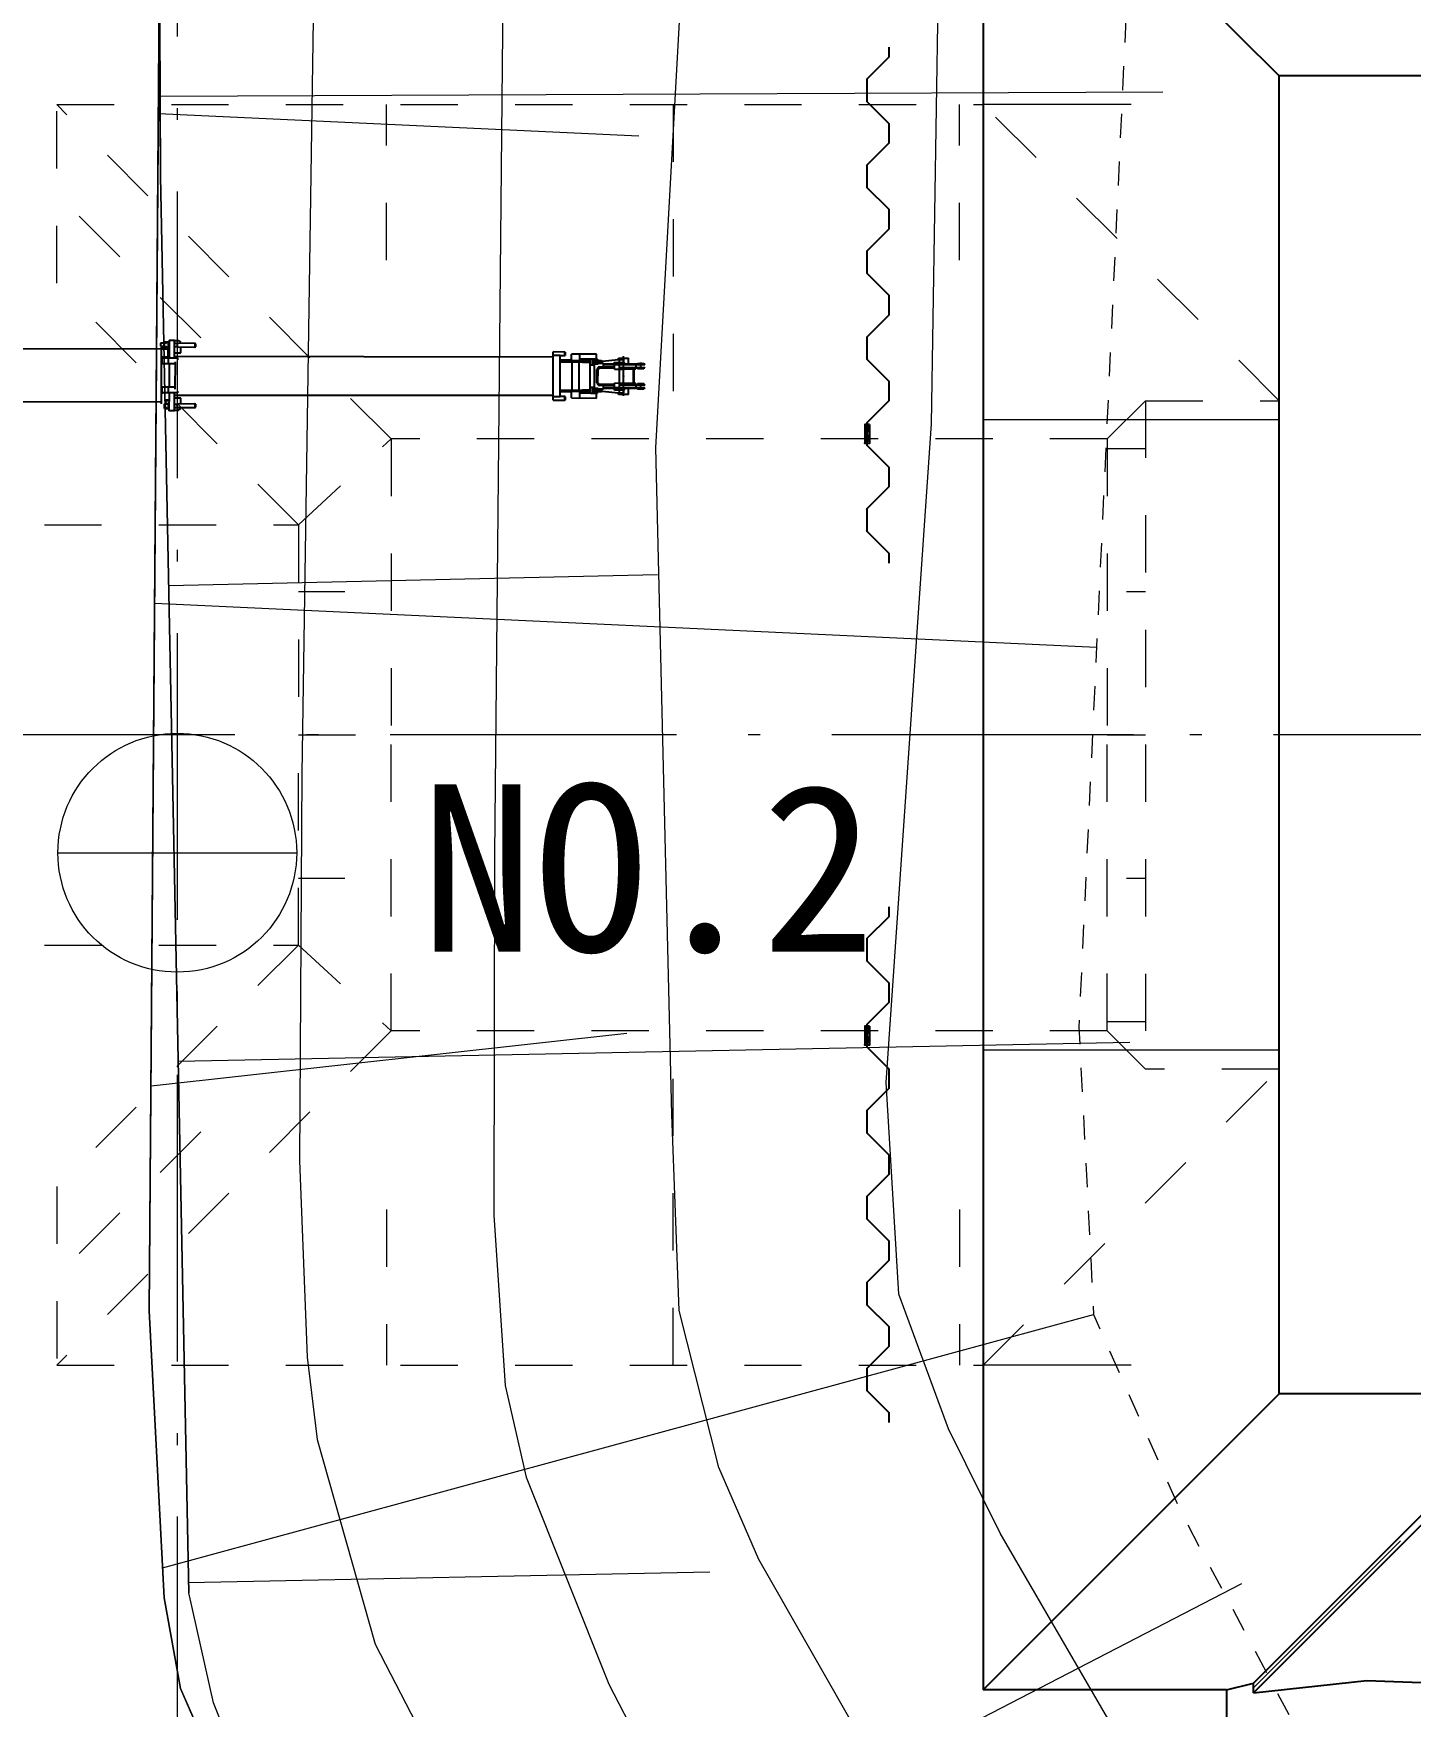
# Model space of a CAD drawing. Header units: millimetres. Extents: x -2078669 to -1085629, y -5987148 to 310365.
# Drawn here: x -1703059 to -1688639, y -1458127 to -1440608 of the extents above; entities that cross this region are included whole.
import ezdxf

# ---------------------------------------------------------------- set-up
doc = ezdxf.new("R2010")
doc.units = ezdxf.units.MM
doc.header["$LTSCALE"] = 500
doc.header["$PDSIZE"] = 300
for name, pattern in [('561019', [1, 0.5, -0.5]), ('SXF_一点短鎖線', [9.25, 6, -1.5, 0.25, -1.5]), ('SXF_跳び破線', [12, 6, -6])]:
    doc.linetypes.add(name, pattern=pattern)
for name, color, linetype, lineweight in [('D-BGD', 7, 'Continuous', 13), ('D-BMK', 2, 'SXF_一点短鎖線', 13), ('D-BMK-HTXT', 7, 'Continuous', 13), ('D-BYP-STR1', 2, 'Continuous', 13), ('D-BYP-STR2', 6, 'Continuous', 25), ('D-BYP-STR8', 5, 'Continuous', 25), ('D-BYP-STRA', 1, 'Continuous', 25), ('D-BYP-STRB', 5, 'Continuous', 25)]:
    doc.layers.add(name, color=color, linetype=linetype, lineweight=lineweight)
doc.styles.add('MS ゴシック', font='MS Gothic.ttf')

# ---------------------------------------------------------------- blocks, each defined once
blk = doc.blocks.new('河川平面')
at = {"layer": 'D-BGD', "linetype": 'Continuous'}
for p, q in [((1609236, -2776763), (1619734, -2776719)), ((1609215, -2776945), (1614246, -2777180)), ((1609323, -2781888), (1614441, -2781774)), ((1609177, -2782074), (1619038, -2782534)), ((1609138, -2787126), (1614121, -2786576)), ((1609423, -2786871), (1619389, -2786671)), ((1609259, -2792174), (1619008, -2789521)), ((1609527, -2792329), (1614990, -2792216)), ((1611452, -2797046), (1620560, -2792338))]:
    blk.add_line(p, q, dxfattribs=at)
at = {"layer": 'D-BGD', "linetype": 'Continuous', "flags": 128}
for points in [[(1614196, -2802555), (1611544, -2797523), (1610785, -2796134), (1609990, -2794678), (1609448, -2793437), (1609275, -2792488), (1609120, -2789483), (1609265, -2770458), (1609158, -2754356), (1608991, -2733247), (1608817, -2713807), (1608555, -2699081), (1609014, -2666342), (1609021, -2620514)], [(1608555, -2699081), (1608817, -2713807), (1608991, -2733247), (1609158, -2754356), (1609265, -2770458), (1609120, -2789483)], [(1609120, -2789483), (1609275, -2792488), (1609448, -2793437), (1609990, -2794678), (1610785, -2796134), (1611544, -2797523), (1614196, -2802555), (1615082, -2805064), (1615231, -2805958), (1615273, -2807092), (1615472, -2812388), (1615628, -2817764), (1615471, -2822577), (1615363, -2823344), (1615029, -2824221), (1612556, -2828756), (1610099, -2832855), (1609457, -2834072), (1609409, -2834630), (1609279, -2836167)]]:
    blk.add_lwpolyline(points, dxfattribs=at)
for points, elevation in [([(1610013, -2620514), (1610004, -2655012), (1609981, -2662598), (1609913, -2668183), (1609452, -2691949), (1609445, -2695730), (1609534, -2701509), (1610811, -2765298), (1610885, -2769571), (1610897, -2771846), (1610716, -2783859), (1610693, -2787913), (1610772, -2789970), (1610879, -2790832), (1611484, -2792973), (1612825, -2795553), (1614449, -2798377), (1615902, -2801242), (1616987, -2804270)], 367000), ([(1611715, -2620514), (1611197, -2668195), (1611105, -2685482), (1611228, -2700780), (1611946, -2745632), (1612011, -2749082), (1612060, -2750532), (1612325, -2753298), (1612593, -2757485), (1612783, -2763612), (1612864, -2771282), (1612734, -2784705), (1612727, -2788483), (1612845, -2790265), (1613065, -2791226), (1613931, -2793393), (1615912, -2797217), (1616301, -2797929), (1618572, -2802762)], 366000), ([(1621613, -2804739), (1621190, -2802460), (1619945, -2799860), (1615503, -2792088), (1615083, -2791125), (1614669, -2789480), (1614591, -2787428), (1614424, -2780447), (1614954, -2770848), (1614660, -2757775), (1613687, -2747587), (1613373, -2737098), (1613203, -2724566), (1612724, -2704239), (1612726, -2695354), (1612599, -2678222), (1612988, -2655305), (1612966, -2630582), (1613359, -2620514)], 365000), ([(1624244, -2803817), (1623725, -2802293), (1620285, -2795694), (1618029, -2791812), (1617489, -2790721), (1616969, -2789309), (1616837, -2787094), (1617312, -2780196), (1617397, -2774676), (1617446, -2771179), (1617614, -2759007), (1617664, -2755279), (1617387, -2752525), (1616960, -2744706), (1616414, -2735865), (1615549, -2723449), (1615307, -2713395), (1614941, -2697350), (1614969, -2677393)], 364000)]:
    blk.add_lwpolyline(points, dxfattribs=dict(at, elevation=elevation))
at = {"layer": 'D-BGD', "linetype": '561019', "flags": 128}
blk.add_lwpolyline([(1618950, -2620514), (1618959, -2621129), (1618665, -2658302), (1618663, -2658627), (1618571, -2661701), (1617747, -2689368), (1618403, -2710987), (1619104, -2730441), (1619135, -2731637), (1619943, -2763133), (1618853, -2786511), (1619008, -2789521), (1619927, -2791602), (1625688, -2802391), (1625125, -2825293), (1624564, -2827572), (1623496, -2829911), (1618630, -2838640), (1618342, -2840170), (1618771, -2861642), (1618913, -2870692)], dxfattribs=at)
at = {"layer": 'D-BGD', "linetype": 'Continuous'}
for points in [[(1615473, -2813810, 368400), (1615503, -2805510, 368350), (1615442, -2805095, 368370), (1615373, -2804813, 368380), (1615226, -2804347, 368420), (1610224, -2794667, 368260), (1609794, -2793590, 368280), (1609534, -2792437, 368300), (1609236, -2777605, 368510), (1609158, -2758979, 368490), (1609245, -2738601, 368470), (1609119, -2714860, 368280), (1609038, -2675632, 368370), (1609172, -2662075, 368370), (1609082, -2627858, 368360), (1609044, -2620514, 368307)], [(1609119, -2714860, 368280), (1609245, -2738601, 368470), (1609158, -2758979, 368490), (1609236, -2777605, 368510), (1609534, -2792437, 368300)], [(1615473, -2813810, 368400), (1615503, -2805510, 368350), (1615442, -2805095, 368370), (1615373, -2804813, 368380), (1615226, -2804347, 368420), (1610224, -2794667, 368260), (1609794, -2793590, 368280), (1609534, -2792437, 368300)]]:
    blk.add_polyline3d(points, dxfattribs=at)
blk = doc.blocks.new('A$Cd970f3e8')
at = {"layer": 'D-BYP-STRB'}
for p, q in [((4712, 3703), (4706, 3701)), ((4706, 3668), (4706, 3701)), ((4898, 3706), (4712, 3703)), ((4713, 3666), (4712, 3703)), ((4883, 3731), (4858, 3716)), ((4858, 3716), (4858, 3705)), ((4926, 3731), (4883, 3731)), ((4899, 3669), (4898, 3706)), ((4926, 3703), (4898, 3703)), ((4926, 3740), (4926, 3552)), ((4926, 3739), (4983, 3739)), ((4982, 3552), (4983, 3739)), ((4988, 3712), (4984, 3712)), ((4988, 3709), (4989, 3668)), ((5009, 3716), (4991, 3716)), ((5027, 3717), (5016, 3716)), ((5031, 3710), (5031, 3669)), ((0, 3506), (432, 3505)), ((0, 3506), (0, 3500)), ((9, 3511), (9, 3506)), ((9, 3511), (77, 3511)), ((26, 3511), (26, 3498)), ((43, 3520), (43, 3455)), ((60, 3511), (60, 3498)), ((77, 3511), (77, 3506)), ((172, 3567), (172, 3506)), ((172, 3567), (274, 3567)), ((214, 3523), (214, 3506)), ((214, 3523), (317, 3522)), ((219, 3544), (219, 3523)), ((223, 3584), (222, 3168)), ((227, 3553), (275, 3553)), ((266, 3551), (265, 3212)), ((274, 3567), (274, 3553)), ((275, 3553), (448, 3536)), ((317, 3522), (317, 3506)), ((432, 3514), (432, 3473)), ((432, 3514), (497, 3514)), ((451, 3538), (457, 3540)), ((451, 3537), (451, 3538)), ((451, 3521), (451, 3523)), ((456, 3520), (451, 3521)), ((540, 3524), (456, 3524)), ((540, 3519), (456, 3520)), ((457, 3540), (540, 3540)), ((540, 3536), (457, 3536)), ((488, 3506), (532, 3506)), ((540, 3553), (497, 3553)), ((497, 3553), (497, 3540)), ((497, 3519), (497, 3506)), ((769, 3605), (505, 3606)), ((505, 3606), (505, 3553)), ((523, 3513), (523, 3518)), ((523, 3513), (540, 3513)), ((531, 3234), (532, 3513)), ((540, 3559), (540, 3494)), ((540, 3559), (564, 3559)), ((564, 3559), (564, 3494)), ((680, 3552), (564, 3553)), ((564, 3540), (648, 3540)), ((886, 3535), (564, 3536)), ((886, 3523), (564, 3524)), ((648, 3519), (564, 3519)), ((564, 3513), (581, 3513)), ((573, 3513), (573, 3234)), ((581, 3518), (581, 3513)), ((648, 3540), (654, 3538)), ((654, 3521), (648, 3519)), ((654, 3538), (654, 3536)), ((654, 3523), (654, 3521)), ((680, 3606), (680, 3535)), ((687, 3523), (687, 3229)), ((761, 3523), (761, 3229)), ((769, 3605), (769, 3535)), ((769, 3542), (886, 3542)), ((841, 3627), (834, 3625)), ((835, 3592), (834, 3625)), ((835, 3592), (841, 3591)), ((959, 3629), (841, 3627)), ((841, 3591), (841, 3627)), ((841, 3591), (886, 3591)), ((886, 3535), (885, 3217)), ((959, 3591), (886, 3591)), ((886, 3591), (886, 3535)), ((959, 3629), (959, 3535)), ((4926, 3576), (959, 3577)), ((959, 3535), (959, 3217)), ((4706, 3668), (4713, 3666)), ((4713, 3666), (4899, 3669)), ((4858, 3668), (4858, 3606)), ((4858, 3606), (4926, 3606)), ((4894, 3532), (4894, 3552)), ((4894, 3552), (5053, 3551)), ((4899, 3672), (4922, 3672)), ((4916, 3512), (4915, 3226)), ((5016, 3664), (4975, 3664)), ((4975, 3633), (5016, 3633)), ((4975, 3626), (5015, 3626)), ((4989, 3665), (4985, 3665)), ((4988, 3552), (4988, 3493)), ((5010, 3662), (4992, 3662)), ((5017, 3663), (5016, 3664)), ((5016, 3633), (5018, 3635)), ((5018, 3635), (5017, 3663)), ((5028, 3662), (5017, 3662)), ((5053, 3560), (5053, 3485)), ((5053, 3560), (5064, 3560)), ((5063, 3070), (5064, 3667)), ((5064, 3647), (12066, 3634)), ((0, 3500), (432, 3499)), ((0, 3470), (266, 3470)), ((0, 3470), (0, 3465)), ((0, 3465), (266, 3465)), ((9, 3457), (9, 3465)), ((9, 3457), (77, 3457)), ((26, 3471), (26, 3457)), ((60, 3471), (60, 3457)), ((77, 3457), (77, 3465)), ((89, 3500), (89, 3470)), ((94, 3465), (94, 3454)), ((94, 3454), (214, 3454)), ((112, 3454), (111, 3300)), ((120, 3454), (120, 3300)), ((214, 3465), (214, 3452)), ((214, 3452), (317, 3451)), ((266, 3500), (266, 3465)), ((317, 3500), (317, 3451)), ((317, 3474), (474, 3473)), ((317, 3463), (473, 3463)), ((491, 3446), (490, 3307)), ((501, 3446), (501, 3307)), ((540, 3494), (564, 3494)), ((4916, 3493), (5053, 3493)), ((4982, 3244), (4982, 3493)), ((5053, 3485), (5064, 3485)), ((265, 3289), (0, 3290)), ((0, 3290), (0, 3285)), ((265, 3284), (0, 3285)), ((431, 3254), (0, 3255)), ((0, 3255), (0, 3249)), ((431, 3248), (0, 3249)), ((77, 3297), (9, 3297)), ((9, 3290), (9, 3297)), ((9, 3249), (9, 3244)), ((77, 3243), (9, 3244)), ((26, 3297), (26, 3284)), ((26, 3257), (26, 3244)), ((43, 3300), (43, 3235)), ((60, 3297), (60, 3284)), ((60, 3257), (60, 3243)), ((77, 3290), (77, 3297)), ((77, 3249), (77, 3243)), ((89, 3284), (89, 3255)), ((214, 3300), (94, 3300)), ((94, 3300), (94, 3290)), ((171, 3248), (171, 3187)), ((274, 3187), (171, 3187)), ((317, 3302), (214, 3303)), ((214, 3303), (214, 3289)), ((214, 3248), (214, 3232)), ((317, 3231), (214, 3232)), ((218, 3232), (218, 3210)), ((274, 3201), (227, 3201)), ((265, 3289), (265, 3254)), ((274, 3201), (274, 3187)), ((448, 3218), (275, 3201)), ((317, 3302), (317, 3254)), ((473, 3290), (317, 3291)), ((473, 3280), (317, 3280)), ((317, 3248), (317, 3231)), ((431, 3280), (431, 3239)), ((496, 3239), (431, 3239)), ((450, 3232), (456, 3234)), ((450, 3230), (450, 3232)), ((450, 3215), (450, 3217)), ((456, 3213), (450, 3215)), ((456, 3234), (540, 3234)), ((456, 3230), (540, 3229)), ((456, 3218), (540, 3217)), ((540, 3213), (456, 3213)), ((531, 3247), (488, 3247)), ((490, 3247), (490, 3239)), ((496, 3247), (496, 3239)), ((496, 3234), (496, 3247)), ((496, 3200), (496, 3213)), ((496, 3200), (540, 3200)), ((505, 3200), (505, 3147)), ((540, 3259), (540, 3194)), ((564, 3259), (540, 3259)), ((564, 3194), (540, 3194)), ((564, 3259), (564, 3194)), ((564, 3234), (648, 3233)), ((564, 3229), (885, 3229)), ((564, 3217), (885, 3217)), ((648, 3213), (564, 3213)), ((564, 3200), (679, 3200)), ((648, 3233), (654, 3232)), ((654, 3215), (648, 3213)), ((654, 3232), (654, 3230)), ((654, 3216), (654, 3215)), ((679, 3217), (679, 3147)), ((768, 3217), (768, 3147)), ((768, 3210), (885, 3209)), ((833, 3126), (834, 3160)), ((840, 3161), (834, 3160)), ((885, 3161), (840, 3161)), ((840, 3125), (840, 3161)), ((885, 3217), (885, 3161)), ((885, 3161), (959, 3160)), ((959, 3217), (958, 3122)), ((4925, 3167), (959, 3174)), ((4894, 3186), (4894, 3205)), ((5053, 3185), (4894, 3186)), ((5053, 3243), (4915, 3244)), ((4925, 3186), (4925, 2998)), ((4981, 2998), (4982, 3185)), ((4987, 3244), (4987, 3185)), ((4995, 3075), (4995, 3185)), ((5063, 3173), (4995, 3173)), ((5053, 3252), (5053, 3177)), ((5063, 3252), (5053, 3252)), ((5063, 3177), (5053, 3177)), ((505, 3147), (768, 3147)), ((833, 3126), (840, 3125)), ((840, 3125), (958, 3122)), ((4712, 3072), (4705, 3070)), ((4705, 3037), (4705, 3070)), ((4705, 3037), (4711, 3035)), ((4711, 3035), (4712, 3072)), ((4711, 3035), (4897, 3032)), ((4898, 3068), (4712, 3072)), ((4857, 3132), (4857, 3069)), ((4925, 3132), (4857, 3132)), ((4857, 3021), (4882, 3006)), ((4882, 3006), (4925, 3006)), ((4897, 3032), (4898, 3068)), ((4897, 3035), (4925, 3034)), ((4921, 3065), (4898, 3065)), ((4981, 2998), (4925, 2998)), ((4983, 3025), (4987, 3025)), ((4984, 3072), (4988, 3072)), ((4988, 3069), (4987, 3028)), ((4990, 3021), (5008, 3021)), ((4991, 3075), (5009, 3075)), ((4995, 3093), (5063, 3093)), ((5015, 3021), (5026, 3020)), ((5016, 3075), (5027, 3075)), ((5030, 3068), (5029, 3027)), ((5070, 3070), (5030, 3070)), ((5071, 3062), (5030, 3063)), ((5030, 3032), (5071, 3031)), ((12065, 3077), (5063, 3090)), ((5073, 3060), (5071, 3062)), ((5071, 3031), (5072, 3033)), ((5072, 3033), (5073, 3060))]:
    blk.add_line(p, q, dxfattribs=at)
for centre, radius, start, end in [((4995, 3689), 25.7, 114.4626, 119.0305), ((4997, 3709), 8.86, 130.8804, 230.9325), ((5004, 3709), 8.86, 310.8802, 50.9323), ((5022, 3710), 8.86, 130.8804, 230.9325), ((5022, 3710), 8.86, 310.8802, 50.9323), ((227, 3544), 8.55, 89.8968, 179.8968), ((274, 3544), 8.55, 84.3604, 89.8927), ((447, 3527), 8.55, 54.9077, 84.3644), ((456, 3530), 5.99, 89.8967, 269.897), ((456, 3530), 6.84, 60.8835, 88.1064), ((456, 3530), 6.84, 271.6873, 298.9101), ((649, 3529), 6.84, 91.6873, 118.9101), ((649, 3529), 6.84, 240.8837, 268.1065), ((4995, 3689), 25.7, 240.7632, 247.3501), ((4997, 3669), 8.86, 130.8804, 230.9325), ((5005, 3669), 8.86, 310.8802, 50.9323), ((5022, 3669), 8.86, 130.8804, 230.9325), ((5022, 3669), 8.86, 310.8802, 50.9323), ((473, 3446), 17.1, 359.8968, 89.8968), ((473, 3446), 27.4, 359.8968, 89.8968), ((227, 3210), 8.55, 179.8969, 269.8969), ((274, 3210), 8.55, 269.9011, 275.4333), ((447, 3226), 8.55, 275.4294, 304.8859), ((456, 3224), 5.99, 89.8967, 269.897), ((473, 3307), 17.1, 269.8969, 359.8968), ((473, 3307), 27.4, 269.8969, 359.8968), ((4994, 3048), 25.7, 112.4437, 119.0305), ((4994, 3048), 25.7, 240.7632, 245.3311), ((4996, 3068), 8.86, 128.8612, 228.9133), ((4996, 3028), 8.86, 128.8612, 228.9133), ((5003, 3028), 8.86, 308.8614, 48.9135), ((5003, 3068), 8.86, 308.8614, 48.9135), ((5020, 3027), 8.86, 128.8612, 228.9133), ((5021, 3068), 8.86, 128.8612, 228.9133), ((5021, 3027), 8.86, 308.8614, 48.9135), ((5021, 3068), 8.86, 308.8614, 48.9135)]:
    blk.add_arc(centre, radius, start, end, dxfattribs=at)
blk.add_point((223, 3377), dxfattribs=at)

msp = doc.modelspace()

# ---------------------------------------------------------------- linework, layer by layer
at = {"layer": 'D-BMK', "linetype": 'SXF_一点短鎖線'}
msp.add_line((-1622324.6, -1447952.7), (-1736237.2, -1447952.7), dxfattribs=at)
at = {"layer": 'D-BMK', "linetype": 'SXF_一点短鎖線', "flags": 128}
msp.add_lwpolyline([(-1701552.5, -1285013.4), (-1701552.5, -1535191.7)], dxfattribs=at)
msp.add_lwpolyline([(-1701552.5, -1285013.4), (-1701552.5, -1535191.7)], dxfattribs=at)
at = {"layer": 'D-BMK-HTXT', "color": 7, "linetype": 'Continuous', "lineweight": 13}
msp.add_line((-1702802.5, -1449186.7, 329093), (-1700302.5, -1449186.7, -329093), dxfattribs=at)
msp.add_circle((-1701552.5, -1449186.7, 0), 1250, dxfattribs=at)
at = {"layer": 'D-BYP-STR1', "linetype": 'SXF_跳び破線', "ltscale": 0.2}
for p, q in [((-1702814.8, -1441352.7), (-1693114.5, -1441352.7)), ((-1699314.8, -1444852.7), (-1702814.8, -1441352.7)), ((-1702814.8, -1443222.7), (-1702814.8, -1441352.7)), ((-1699360.6, -1442982.1), (-1699360.6, -1441352.7)), ((-1696360.6, -1441352.7), (-1696360.6, -1444852.7)), ((-1693360.6, -1442982.1), (-1693360.6, -1441352.7)), ((-1690014.5, -1444453.1), (-1693114.5, -1441352.7)), ((-1701307.3, -1443795.2), (-1702814.8, -1442287.7)), ((-1718414.5, -1443222.7), (-1702814.8, -1443222.7)), ((-1700284.8, -1445752.7), (-1702814.8, -1443222.7)), ((-1691814.5, -1444852.7), (-1691414.9, -1444453.1)), ((-1691414.9, -1444453.1), (-1691414.9, -1451452.4)), ((-1691414.9, -1444453.1), (-1690014.5, -1444453.1)), ((-1700284.8, -1445752.7), (-1699314.8, -1444852.7)), ((-1691814.5, -1444852.7), (-1699314.8, -1444852.7)), ((-1699314.8, -1444852.7), (-1699314.8, -1447952.7)), ((-1691814.5, -1444852.7), (-1691814.5, -1447952.7)), ((-1691814.5, -1444952.7), (-1691414.9, -1444952.7)), ((-1720944.5, -1445752.7), (-1700284.8, -1445752.7)), ((-1700284.8, -1445752.7), (-1700284.8, -1447952.7)), ((-1700284.8, -1446452.7), (-1699799.8, -1446452.7)), ((-1691614.7, -1446452.7), (-1691414.9, -1446452.7)), ((-1700284.8, -1450152.7), (-1700284.8, -1447952.7)), ((-1700284.8, -1447952.7), (-1699314.8, -1447952.7)), ((-1699314.8, -1451052.7), (-1699314.8, -1447952.7)), ((-1691814.5, -1451052.7), (-1691814.5, -1447952.7)), ((-1691814.5, -1447952.7), (-1691414.9, -1447952.7)), ((-1700284.8, -1449452.7), (-1699799.8, -1449452.7)), ((-1691614.7, -1449452.7), (-1691414.9, -1449452.7)), ((-1720944.5, -1450152.7), (-1700284.8, -1450152.7)), ((-1700284.8, -1450152.7), (-1702814.8, -1452682.7)), ((-1700284.8, -1450152.7), (-1699314.8, -1451052.7)), ((-1691814.5, -1450952.7), (-1691414.9, -1450952.7)), ((-1699314.8, -1451052.7), (-1702814.8, -1454552.7)), ((-1691814.5, -1451052.7), (-1699314.8, -1451052.7)), ((-1696360.6, -1454552.7), (-1696360.6, -1451052.7)), ((-1691414.9, -1451452.4), (-1691814.5, -1451052.7)), ((-1693114.5, -1454552.7), (-1690014.5, -1451452.4)), ((-1690014.5, -1451452.4), (-1691414.9, -1451452.4)), ((-1701307.3, -1452110.2), (-1702814.8, -1453617.7)), ((-1718414.5, -1452682.7), (-1702814.8, -1452682.7)), ((-1702814.8, -1452682.7), (-1702814.8, -1454552.7)), ((-1699360.6, -1452923.4), (-1699360.6, -1454552.7)), ((-1693360.6, -1452923.4), (-1693360.6, -1454552.7)), ((-1702814.8, -1454552.7), (-1693114.5, -1454552.7))]:
    msp.add_line(p, q, dxfattribs=at)
at = {"layer": 'D-BYP-STR1'}
for p, q in [((-1691564.5, -1441352.7), (-1693114.5, -1441352.7)), ((-1690014.5, -1444652.7), (-1693114.5, -1444652.7)), ((-1691539.6, -1447952.7), (-1693089.6, -1447952.7)), ((-1690014.5, -1451252.7), (-1693114.5, -1451252.7)), ((-1691564.5, -1454552.7), (-1693114.5, -1454552.7)), ((-1688745.6, -1456392.4), (-1690285.2, -1457932.1))]:
    msp.add_line(p, q, dxfattribs=at)
at = {"layer": 'D-BYP-STR2'}
for p, q in [((-1690014.5, -1441052.7), (-1693114.5, -1437952.7)), ((-1693114.5, -1437952.7), (-1693114.5, -1457952.7)), ((-1690014.5, -1454852.7), (-1690014.5, -1441052.7)), ((-1687255.9, -1441052.7), (-1690014.5, -1441052.7)), ((-1690014.5, -1454852.7), (-1693114.5, -1457952.7)), ((-1687155.9, -1454852.7), (-1690285.2, -1457982.1)), ((-1687255.9, -1454852.7), (-1690285.2, -1457882.1)), ((-1687255.9, -1454852.7), (-1690014.5, -1454852.7)), ((-1690566.9, -1457952.7, 242956.1), (-1693114.5, -1457952.7, 242956.1)), ((-1690566.9, -1457952.7), (-1690285.2, -1457882.1)), ((-1690566.9, -1457952.7, 242956.1), (-1690566.9, -1459552.7, 242956.1)), ((-1690285.2, -1457982.1), (-1689097.3, -1457852.7)), ((-1690285.2, -1457982.1), (-1690285.2, -1457882.1)), ((-1689097.3, -1457852.7), (-1686655.9, -1457952.7))]:
    msp.add_line(p, q, dxfattribs=at)
at = {"layer": 'D-BYP-STRA', "ltscale": 0.2}
for points in [[(-1694099.5, -1446152.7), (-1694099.5, -1446052.7), (-1694329.5, -1445822.7), (-1694329.5, -1445582.7), (-1694099.5, -1445352.7), (-1694099.5, -1445252.7), (-1694099.5, -1445152.7), (-1694329.5, -1444922.7), (-1694329.5, -1444682.7), (-1694099.5, -1444452.7), (-1694099.5, -1444352.7), (-1694099.5, -1444252.7), (-1694329.5, -1444022.7), (-1694329.5, -1443782.7), (-1694099.5, -1443552.7), (-1694099.5, -1443452.7), (-1694099.5, -1443352.7), (-1694329.5, -1443122.7), (-1694329.5, -1442882.7), (-1694099.5, -1442652.7), (-1694099.5, -1442552.7), (-1694099.5, -1442452.7), (-1694329.5, -1442222.7), (-1694329.5, -1441982.7), (-1694099.5, -1441752.7), (-1694099.5, -1441652.7), (-1694099.5, -1441552.7), (-1694329.5, -1441322.7), (-1694329.5, -1441082.7), (-1694099.5, -1440852.7), (-1694099.5, -1440752.7)], [(-1694354.5, -1444702.7), (-1694354.5, -1444902.7)], [(-1694304.5, -1444702.7), (-1694304.5, -1444902.7)], [(-1694099.5, -1455152.7), (-1694099.5, -1455052.7), (-1694329.5, -1454822.7), (-1694329.5, -1454582.7), (-1694099.5, -1454352.7), (-1694099.5, -1454252.7), (-1694099.5, -1454152.7), (-1694329.5, -1453922.7), (-1694329.5, -1453682.7), (-1694099.5, -1453452.7), (-1694099.5, -1453352.7), (-1694099.5, -1453252.7), (-1694329.5, -1453022.7), (-1694329.5, -1452782.7), (-1694099.5, -1452552.7), (-1694099.5, -1452452.7), (-1694099.5, -1452352.7), (-1694329.5, -1452122.7), (-1694329.5, -1451882.7), (-1694099.5, -1451652.7), (-1694099.5, -1451552.7), (-1694099.5, -1451452.7), (-1694329.5, -1451222.7), (-1694329.5, -1450982.7), (-1694099.5, -1450752.7), (-1694099.5, -1450652.7), (-1694099.5, -1450552.7), (-1694329.5, -1450322.7), (-1694329.5, -1450202.7), (-1694329.5, -1450082.7), (-1694099.5, -1449852.7), (-1694099.5, -1449752.7)], [(-1694354.5, -1451002.7), (-1694354.5, -1451202.7)], [(-1694304.5, -1451002.7), (-1694304.5, -1451202.7)]]:
    msp.add_lwpolyline(points, dxfattribs=at)
for points in [[(-1694304.5, -1444702.7), (-1694354.5, -1444702.7), (-1694304.5, -1444902.7), (-1694354.5, -1444902.7)], [(-1694304.5, -1451002.7), (-1694354.5, -1451002.7), (-1694304.5, -1451202.7), (-1694354.5, -1451202.7)]]:
    msp.add_lwpolyline(points, close=True, dxfattribs=at)

# ---------------------------------------------------------------- block references
at = {"layer": 'D-BGD'}
msp.add_blockref('河川平面', (-3310965.8, 1335500.2), dxfattribs=at)
at = {"layer": 'D-BYP-STR8', "rotation": 180}
msp.add_blockref('A$Cd970f3e8', (-1696657.1, -1440819.8), dxfattribs=at)

# ---------------------------------------------------------------- texts
at = {"layer": 'D-BMK-HTXT', "style": 'MS ゴシック'}
msp.add_text('NO.2  ', height=1750, dxfattribs=at).set_placement((-1699004.9, -1450220.8, -723050))

doc.saveas('drawing.dxf')
